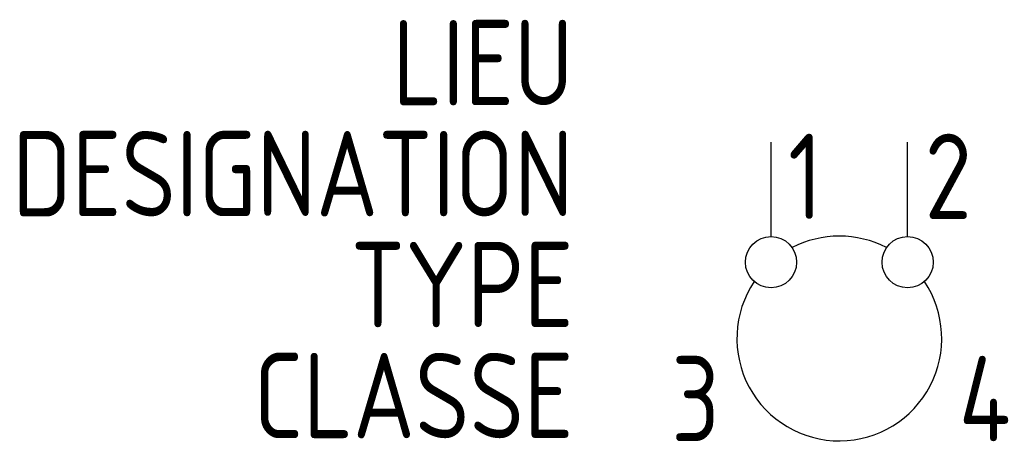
# Model space of a CAD drawing. Header units: millimetres. Extents: x -21 to 7.9, y -3 to 9.3.
import ezdxf
from ezdxf.enums import TextEntityAlignment as Align

# ---------------------------------------------------------------- set-up
doc = ezdxf.new("R2010")
doc.units = ezdxf.units.MM
for name, color, linetype in [('SYMB_FIL', 3, 'Continuous'), ('SYMB_TXT_CONTACT', 2, 'Continuous'), ('SYMB_TXT_NOM', 3, 'Continuous')]:
    doc.layers.add(name, color=color, linetype=linetype)
doc.styles.add('NET2_5', font='isocp.shx', dxfattribs={"width": 0.9, "height": 2.5})

msp = doc.modelspace()

# ---------------------------------------------------------------- linework, layer by layer
at = {"layer": 'SYMB_FIL'}
for p, q in [((1, 2.986), (1, 5.75)), ((5, 2.986), (5, 5.75))]:
    msp.add_line(p, q, dxfattribs=at)
for centre in [(1, 2.236), (5, 2.236)]:
    msp.add_circle(centre, 0.75, dxfattribs=at)
for start, end in [(62.5512, 117.4488), (146.1718, 332.5512), (332.5512, 33.8282)]:
    msp.add_arc((3, 0), 3, start, end, dxfattribs=at)

# ---------------------------------------------------------------- texts
at = {"layer": 'SYMB_TXT_CONTACT', "style": 'NET2_5', "width": 0.9, "flags": 8}
for tag, text, p in [('1', 'S1', (1.5, 4.75)), ('2', 'S2', (5.5, 4.75)), ('4', 'P2', (6.5, -1.764))]:
    msp.add_attdef(tag, text=text, height=2.5, dxfattribs=at).set_placement(p, align=Align.MIDDLE_LEFT)
msp.add_attdef('3', text='P1', height=2.5, dxfattribs=at).set_placement((-0.5, -1.764), align=Align.MIDDLE_RIGHT)
at = {"layer": 'SYMB_TXT_NOM', "style": 'NET2_5', "width": 0.9, "flags": 8}
for tag, text, p in [('LIEU', '', (-4.785, 6.83)), ('DESIGNATION', 'Ti1', (-4.785, 3.58)), ('TYPE', '500/5A ?', (-4.785, 0.33)), ('CLASSE', 'Classe ', (-4.785, -2.92))]:
    msp.add_attdef(tag, text=text, height=2.5, dxfattribs=at).set_placement(p, align=Align.RIGHT)

doc.saveas('drawing.dxf')
